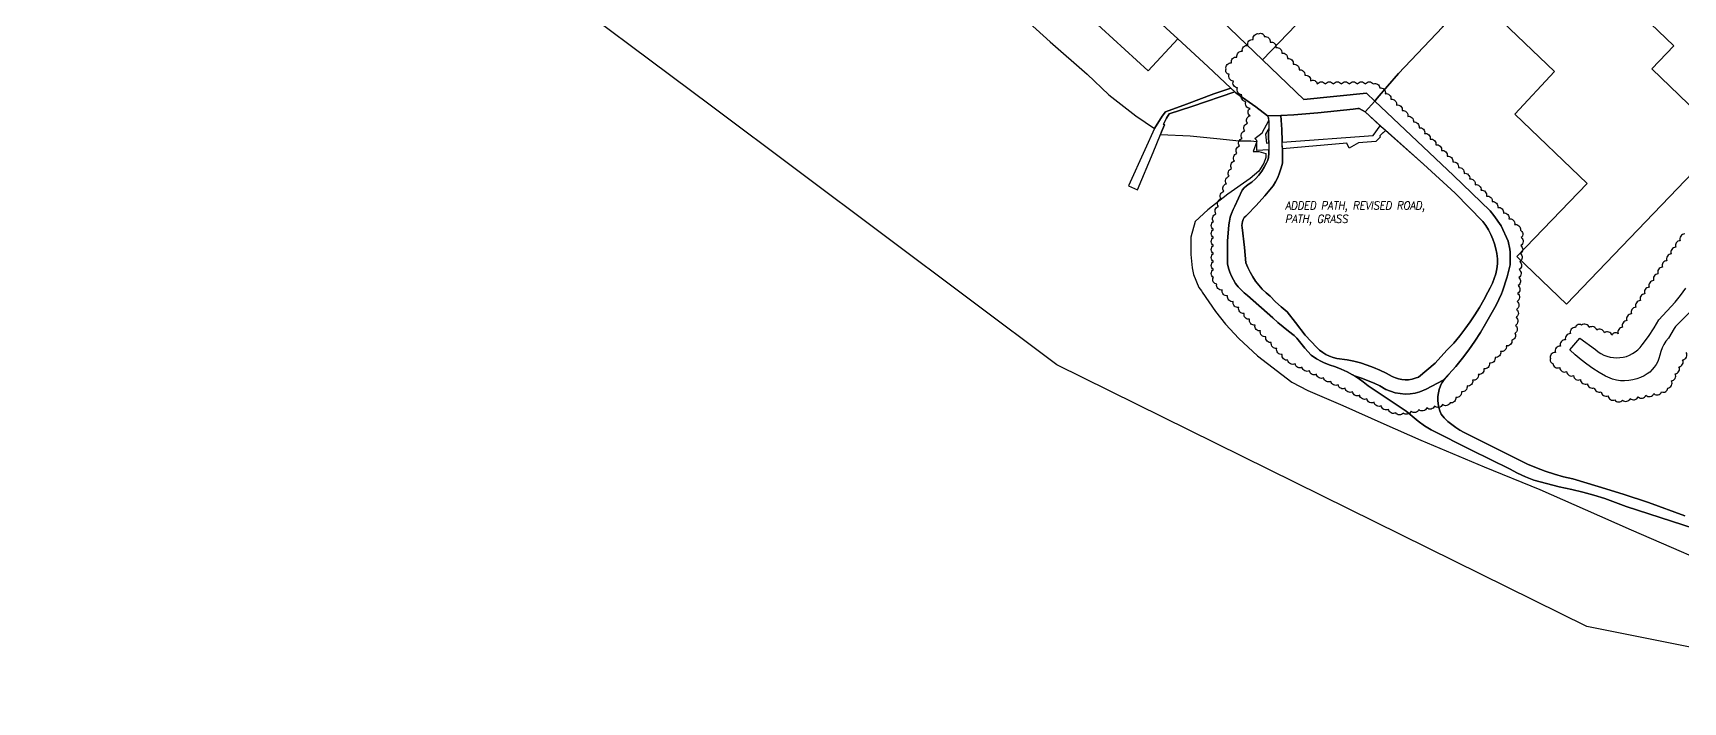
# Model space of a CAD drawing. Header units: inches. Extents: x 1273557 to 1282364, y 239587 to 246310.
# Drawn here: x 1275679 to 1276710, y 239691 to 240110 of the extents above; entities that cross this region are included whole.
import ezdxf

# ---------------------------------------------------------------- set-up
doc = ezdxf.new("R2010")
doc.units = ezdxf.units.IN
doc.header["$MEASUREMENT"] = 0
for name, color, linetype in [('BLDG-UW', 231, 'Continuous'), ('GRASS', 3, 'Continuous'), ('PATH', 253, 'Continuous'), ('PRKG-UW', 6, 'Continuous'), ('REV-2013', 1, 'Continuous'), ('STREET-UW', 50, 'Continuous'), ('Water_Source', 133, 'Continuous')]:
    doc.layers.add(name, color=color, linetype=linetype)
doc.styles.add('Revisions', font='simplex.shx', dxfattribs={"width": 0.9, "oblique": 10, "height": 25})

msp = doc.modelspace()

# ---------------------------------------------------------------- linework, layer by layer
at = {"layer": 'BLDG-UW'}
for points in [[(1276548.1, 240251.7), (1276566.2, 240270.5), (1276527.3, 240307.8), (1276464.3, 240242.1), (1276484.3, 240222.9), (1276401.8, 240136.9), (1276447.7, 240092.8), (1276531.4, 240180.1), (1276578.9, 240134.6), (1276630.2, 240085.4), (1276605.3, 240058.8), (1276650.5, 240015.5), (1276606.7, 239969.8), (1276637.7, 239940.1), (1276736.6, 240043.2), (1276736.6, 240043.2), (1276736.6, 240043.2), (1276690.9, 240087.1), (1276704.7, 240101.5), (1276558.7, 240241.5), (1276553.2, 240246.8)], [(1276376.3, 240085.8), (1276318, 240139.4), (1276336.6, 240159.2), (1276394.7, 240105.8)]]:
    msp.add_lwpolyline(points, close=True, dxfattribs=at)
at = {"layer": 'GRASS'}
for points in [[(1276558.7, 240241.5), (1276704.7, 240101.5), (1276690.9, 240087.1), (1276736.6, 240043.2), (1276637.7, 239940.1), (1276606.7, 239969.8), (1276650.5, 240015.5), (1276605.3, 240058.8), (1276630.2, 240085.4), (1276578.9, 240134.6)], [(1276297.5, 240119.8), (1276315, 240104), (1276338.1, 240083.8), (1276351.7, 240070.9), (1276368.5, 240057.8), (1276380.3, 240049.8), (1276384.9, 240057.5), (1276387, 240060.3), (1276400.2, 240065.1), (1276417.2, 240071.4), (1276427.9, 240075.1), (1276413.6, 240088.5), (1276394.7, 240105.8), (1276376.3, 240085.8), (1276318, 240139.4)], [(1276560.1, 240113.2), (1276532.6, 240084.2), (1276525.8, 240076.3), (1276519.3, 240068.7), (1276517.8, 240066.9), (1276567.1, 240020.4), (1276589.9, 239998.4), (1276592.3, 239995.5), (1276596.9, 239989), (1276601.2, 239979.4), (1276602.2, 239974.4), (1276602.5, 239972.5), (1276602.5, 239964.7), (1276600.6, 239957.1), (1276597.7, 239948.2), (1276597.1, 239946.4), (1276593.7, 239939.5), (1276587.1, 239927.8), (1276583.9, 239922.4), (1276580.3, 239916.9), (1276576.6, 239911.5), (1276572.6, 239906.2), (1276568.4, 239901.1), (1276564.1, 239896.2), (1276561.1, 239893), (1276559.9, 239891.1), (1276558.9, 239889), (1276558.1, 239886.8), (1276557.6, 239884.6), (1276557.3, 239882.4), (1276557.2, 239880.1), (1276557.4, 239877.8), (1276557.8, 239875.5), (1276558.4, 239873.3), (1276559.3, 239871.2), (1276561.3, 239868.9), (1276563.5, 239866.8), (1276565.9, 239864.8), (1276568.4, 239862.9), (1276571, 239861.3), (1276573.7, 239859.8), (1276607.9, 239842.7), (1276613.3, 239840.1), (1276618.8, 239837.8), (1276624.4, 239835.7), (1276630.1, 239833.8), (1276635.8, 239832.2), (1276641.6, 239830.8), (1276657.4, 239826.1), (1276673.1, 239821.2), (1276688.8, 239816.1), (1276711.5, 239807.8)], [(1276731.5, 239795.3), (1276675, 239813.5), (1276668.3, 239816.1), (1276661.6, 239818.5), (1276654.7, 239820.6), (1276647.8, 239822.5), (1276640.9, 239824.2), (1276633, 239825.9), (1276625.1, 239827.9), (1276617.3, 239830), (1276612.1, 239832.1), (1276607, 239834.5), (1276602, 239837.1), (1276578.2, 239848.7), (1276553.1, 239861.4), (1276549, 239864), (1276545, 239866.9), (1276541.1, 239870), (1276537.5, 239873.2), (1276513.8, 239889), (1276510.6, 239891.5), (1276507.4, 239893.8), (1276504, 239895.9), (1276500.5, 239897.8), (1276496.9, 239899.5), (1276493.2, 239900.9), (1276489.4, 239902.2), (1276485.8, 239903.6), (1276484.5, 239904.2), (1276481.5, 239905.8), (1276478.1, 239908.2), (1276474.2, 239912.5), (1276469.1, 239918.7), (1276468.8, 239919.1), (1276467.5, 239920.5), (1276464, 239923.1), (1276460.6, 239925.8), (1276457.3, 239928.6), (1276454.1, 239931.5), (1276438.3, 239945.5), (1276436.2, 239947.1), (1276434.3, 239948.9), (1276432.5, 239950.9), (1276430.9, 239953), (1276429.5, 239955.2), (1276428.3, 239957.6), (1276427.3, 239960.1), (1276426.5, 239962.6), (1276425.9, 239965.2), (1276425.8, 239979.5), (1276426.7, 239989.6), (1276427, 239992), (1276427.5, 239994.4), (1276428.3, 239996.8), (1276429.3, 239999.1), (1276430.5, 240001.2), (1276435, 240011.2), (1276436.3, 240012.7), (1276437.7, 240014.1), (1276439.4, 240015.3), (1276441.1, 240016.3), (1276443.3, 240018.4), (1276445.3, 240020.7), (1276447.2, 240023.1), (1276448.8, 240025.7), (1276450.2, 240028.3), (1276450.9, 240029.6), (1276451.4, 240031.5), (1276451.6, 240034.7), (1276451.7, 240036.4), (1276444.1, 240036), (1276444.1, 240037.1), (1276444.2, 240040.4), (1276444.2, 240041.7), (1276441.9, 240035.5), (1276445.3, 240035.5), (1276449.8, 240034.2), (1276449.7, 240031.8), (1276448.6, 240028.2), (1276445.3, 240023.2), (1276439.9, 240018.5), (1276426.1, 240008.8), (1276413.6, 239998.9), (1276405.6, 239991.6), (1276402.9, 239982), (1276402.8, 239971.1), (1276403.7, 239962.8), (1276404.6, 239958.6), (1276408, 239950.5), (1276409.5, 239948.3), (1276409.9, 239947.6), (1276418.4, 239935.5), (1276424.6, 239927.5), (1276432.8, 239918.5), (1276444.6, 239907.8), (1276466.1, 239891.3), (1276476.1, 239886.1), (1276497.9, 239876.8), (1276523.6, 239865.2), (1276546.6, 239855), (1276586.2, 239838.3), (1276620.9, 239824.2), (1276649.3, 239811.6), (1276678.1, 239799), (1276745.3, 239769.8)], [(1276714.2, 239934.6), (1276705.7, 239926.1), (1276705, 239924.8), (1276701.3, 239918.8), (1276699.8, 239916.9), (1276698.5, 239914.8), (1276697.5, 239912.7), (1276696.6, 239910.4), (1276696, 239908.1), (1276695.4, 239906.1), (1276694.7, 239904.2), (1276693.7, 239902.3), (1276692.5, 239900.6), (1276691.2, 239899.1), (1276689.7, 239897.6), (1276688, 239896.4), (1276686.2, 239895.3), (1276683.9, 239894.2), (1276681.5, 239893.3), (1276679, 239892.7), (1276676.5, 239892.3), (1276673.9, 239892.1), (1276671.3, 239892.2), (1276668.8, 239892.5), (1276666.3, 239893.1), (1276662.1, 239895.1), (1276658.1, 239897.4), (1276654.1, 239899.8), (1276650.3, 239902.5), (1276646.7, 239905.3), (1276643.1, 239908.4), (1276639.8, 239911.5), (1276645.9, 239918.7), (1276655.8, 239911.6), (1276657.4, 239910.3), (1276659.1, 239909.2), (1276661, 239908.2), (1276662.9, 239907.5), (1276664.9, 239907), (1276666.9, 239906.6), (1276669, 239906.5), (1276671, 239906.6), (1276673.1, 239906.9), (1276675.1, 239907.4), (1276677, 239908.2), (1276678.8, 239909.1), (1276680.6, 239910.2), (1276682.2, 239911.5), (1276683.6, 239912.9), (1276684.9, 239914.6), (1276688.8, 239919.9), (1276692.4, 239925.3), (1276695.4, 239930.2), (1276705.6, 239941.2), (1276708.9, 239945.5), (1276712.2, 239950.1)]]:
    msp.add_lwpolyline(points, dxfattribs=at)
for points in [[(1276444.2, 240042.3), (1276442.8, 240043.5), (1276447.4, 240047.2), (1276451.6, 240054.9), (1276451.5, 240056.6), (1276450.9, 240057.7), (1276443.6, 240063.3), (1276431, 240072.2), (1276430.4, 240072.7), (1276403.6, 240063.6), (1276389.4, 240059), (1276387.6, 240056.2), (1276385.8, 240052.5), (1276386.5, 240052.2), (1276384.6, 240047.7), (1276384, 240046.1), (1276402.4, 240045.2), (1276419.1, 240043.5), (1276433.1, 240042.2), (1276440.3, 240042.1), (1276444.2, 240041.7)], [(1276511.8, 240060.2), (1276508, 240062.3), (1276507.3, 240062.4), (1276504.4, 240062), (1276482.2, 240059.7), (1276467.3, 240058.3), (1276459.2, 240058), (1276459.8, 240049.3), (1276460, 240042), (1276460, 240041.3), (1276460, 240041.3), (1276516.8, 240045.5), (1276521.3, 240051.6)], [(1276520.9, 240045.2), (1276521, 240045), (1276521.4, 240044.7), (1276518.5, 240041.8), (1276507.6, 240040.9), (1276501.9, 240037.5), (1276500.4, 240040.6), (1276460.1, 240037.1), (1276460.2, 240034), (1276460.1, 240028.2), (1276459.4, 240025.2), (1276458.4, 240022.2), (1276457.3, 240019.3), (1276455.9, 240016.5), (1276454.3, 240013.9), (1276454.3, 240013.9), (1276449.1, 240007.7), (1276443.7, 240001.7), (1276438.1, 239995.9), (1276438.1, 239995.9), (1276437.2, 239995), (1276436.3, 239994.1), (1276435.7, 239993), (1276435.2, 239991.8), (1276434.9, 239990.5), (1276434.8, 239989.3), (1276435, 239988), (1276435, 239988), (1276436.4, 239975.5), (1276437.3, 239965.9), (1276438.5, 239962.9), (1276439.9, 239960), (1276441.6, 239957.2), (1276443.4, 239954.5), (1276445.4, 239951.9), (1276447.5, 239949.4), (1276449.9, 239947.1), (1276452.4, 239945), (1276455.8, 239941.5), (1276459.4, 239938.3), (1276463.2, 239935.2), (1276468.3, 239928.5), (1276474.3, 239920.7), (1276481.6, 239912.9), (1276483.3, 239911.3), (1276485.3, 239909.8), (1276487.3, 239908.5), (1276489.5, 239907.5), (1276491.8, 239906.6), (1276494.1, 239906), (1276500.5, 239905.2), (1276504.7, 239904.4), (1276508.9, 239903.3), (1276513.1, 239902), (1276517.1, 239900.5), (1276521.1, 239898.8), (1276525, 239896.9), (1276528.8, 239894.8), (1276530.7, 239893.9), (1276532.7, 239893.3), (1276534.8, 239892.9), (1276536.9, 239892.7), (1276539, 239892.8), (1276541.1, 239893.1), (1276543.1, 239893.7), (1276545.2, 239894.5), (1276555.5, 239903.2), (1276562.9, 239911.3), (1276567.2, 239915.6), (1276570.9, 239920.2), (1276574.2, 239924.5), (1276577.4, 239928.9), (1276580.4, 239933.4), (1276583.2, 239938), (1276585.9, 239942.7), (1276588.4, 239947.5), (1276590, 239950.2), (1276591.4, 239953.1), (1276592.5, 239956), (1276593.5, 239959), (1276594.2, 239962.1), (1276594.6, 239965.3), (1276594.5, 239968.4), (1276594.1, 239971.6), (1276593.4, 239974.7), (1276592.6, 239977.7), (1276591.6, 239980.7), (1276590.3, 239983.6), (1276588.8, 239986.4), (1276587.2, 239989.1), (1276585.4, 239991.7), (1276568, 240009.4), (1276548.3, 240027.5), (1276524.6, 240048.6)], [(1276451.6, 240049.8), (1276449.6, 240046.2), (1276450.2, 240040.7), (1276451.7, 240040.8), (1276451.4, 240044.2)]]:
    msp.add_lwpolyline(points, close=True, dxfattribs=at)
at = {"layer": 'PATH'}
for points in [[(1276384, 240046.1), (1276384.6, 240047.7), (1276386.5, 240052.2), (1276385.8, 240052.5), (1276387.6, 240056.2), (1276389.4, 240059), (1276403.6, 240063.6), (1276430.4, 240072.7), (1276427.9, 240075.1), (1276417.2, 240071.4), (1276400.2, 240065.1), (1276387, 240060.3), (1276384.9, 240057.5), (1276380.3, 240049.8), (1276374.2, 240036.6), (1276364, 240013.9), (1276369.5, 240011.4), (1276379.3, 240034.8)], [(1276444.2, 240041.7), (1276444.2, 240042.3), (1276442.8, 240043.5), (1276447.4, 240047.2), (1276451.6, 240054.9), (1276451.7, 240052.1), (1276451.6, 240049.8), (1276449.6, 240046.2), (1276450.2, 240040.7), (1276451.7, 240040.8), (1276451.7, 240040.7), (1276451.7, 240036.6), (1276451.7, 240036.4), (1276444.1, 240036), (1276444.1, 240037.1), (1276444.2, 240040.4)], [(1276524.6, 240048.6), (1276522.3, 240046.5), (1276520.9, 240045.2), (1276521, 240045), (1276521.4, 240044.7), (1276518.5, 240041.8), (1276507.6, 240040.9), (1276501.9, 240037.5), (1276500.4, 240040.6), (1276460.1, 240037.1), (1276460, 240041.3), (1276516.8, 240045.5), (1276521.3, 240051.6), (1276521.9, 240051.1), (1276524.3, 240049)]]:
    msp.add_lwpolyline(points, close=True, dxfattribs=at)
for points in [[(1276714.2, 239934.6), (1276705.7, 239926.1), (1276705, 239924.8), (1276701.3, 239918.8), (1276699.8, 239916.9), (1276698.5, 239914.8), (1276697.5, 239912.7), (1276696.6, 239910.4), (1276696, 239908.1), (1276695.4, 239906.1), (1276694.7, 239904.2), (1276693.7, 239902.3), (1276692.5, 239900.6), (1276691.2, 239899.1), (1276689.7, 239897.6), (1276688, 239896.4), (1276686.2, 239895.3), (1276683.9, 239894.2), (1276681.5, 239893.3), (1276679, 239892.7), (1276676.5, 239892.3), (1276673.9, 239892.1), (1276671.3, 239892.2), (1276668.8, 239892.5), (1276666.3, 239893.1), (1276662.1, 239895.1), (1276658.1, 239897.4), (1276654.1, 239899.8), (1276650.3, 239902.5), (1276646.7, 239905.3), (1276643.1, 239908.4), (1276639.8, 239911.5), (1276645.9, 239918.7), (1276655.8, 239911.6), (1276657.4, 239910.3), (1276659.1, 239909.2), (1276661, 239908.2), (1276662.9, 239907.5), (1276664.9, 239907), (1276666.9, 239906.6), (1276669, 239906.5), (1276671, 239906.6), (1276673.1, 239906.9), (1276675.1, 239907.4), (1276677, 239908.2), (1276678.8, 239909.1), (1276680.6, 239910.2), (1276682.2, 239911.5), (1276683.6, 239912.9), (1276684.9, 239914.6), (1276688.8, 239919.9), (1276692.4, 239925.3), (1276695.4, 239930.2), (1276705.6, 239941.2), (1276708.9, 239945.5), (1276712.2, 239950.1)], [(1276711.5, 239807.8), (1276688.8, 239816.1), (1276673.1, 239821.2), (1276657.4, 239826.1), (1276641.6, 239830.8), (1276635.8, 239832.2), (1276630.1, 239833.8), (1276624.4, 239835.7), (1276618.8, 239837.8), (1276613.3, 239840.1), (1276607.9, 239842.7), (1276573.7, 239859.8), (1276571, 239861.3), (1276568.4, 239862.9), (1276565.9, 239864.8), (1276563.5, 239866.8), (1276561.3, 239868.9), (1276559.3, 239871.2), (1276558.4, 239873.3), (1276557.8, 239875.5), (1276557.4, 239877.8), (1276557.2, 239880.1), (1276557.3, 239882.4), (1276557.6, 239884.6), (1276558.1, 239886.8), (1276558.9, 239889), (1276560.6, 239892.5), (1276549.9, 239886.9), (1276546, 239885.3), (1276543, 239884.5), (1276539.9, 239884), (1276536.8, 239883.8), (1276533.6, 239884.1), (1276530.5, 239884.7), (1276527.6, 239885.6), (1276524.8, 239886.8), (1276520.9, 239889), (1276517.4, 239890.7), (1276513.8, 239892.2), (1276510.2, 239893.6), (1276505.2, 239895.2), (1276507.4, 239893.8), (1276510.6, 239891.5), (1276513.8, 239889), (1276537.5, 239873.2), (1276541.1, 239870), (1276545, 239866.9), (1276549, 239864), (1276553.1, 239861.4), (1276578.2, 239848.7), (1276602, 239837.1), (1276607, 239834.5), (1276612.1, 239832.1), (1276617.3, 239830), (1276625.1, 239827.9), (1276633, 239825.9), (1276640.9, 239824.2), (1276647.8, 239822.5), (1276654.7, 239820.6), (1276661.6, 239818.5), (1276668.3, 239816.1), (1276675, 239813.5), (1276731.5, 239795.3)]]:
    msp.add_lwpolyline(points, dxfattribs=at)
at = {"layer": 'PRKG-UW'}
msp.add_lwpolyline([(1276517.8, 240066.9), (1276517.8, 240066.9), (1276519.3, 240068.7), (1276525.8, 240076.3), (1276532.6, 240084.2), (1276560.1, 240113.2), (1276561.6, 240114.9), (1276578.9, 240134.6), (1276531.4, 240180.1), (1276447.7, 240092.8), (1276473.6, 240068), (1276512.6, 240071.9)], close=True, dxfattribs=at)
at = {"layer": 'REV-2013'}
msp.add_lwpolyline([(1276424.9, 240087.1, -0.520567), (1276428.3, 240090.8, -0.520567), (1276431.7, 240094.5, -0.520567), (1276435.1, 240098.1, -0.520567), (1276438.5, 240101.8, -0.520567), (1276441.9, 240105.5, -0.520567), (1276445.3, 240109.1, -0.520567), (1276448.8, 240107.3, -0.520567), (1276452.4, 240103.8, -0.520567), (1276456.1, 240100.4, -0.520567), (1276459.7, 240096.9, -0.520567), (1276463.3, 240093.5, -0.520567), (1276466.9, 240090, -0.520567), (1276470.5, 240086.5, -0.520567), (1276474.1, 240083.1, -0.520567), (1276477.7, 240079.6, -0.520567), (1276481.9, 240077.7, -0.520567), (1276486.9, 240077.7, -0.520567), (1276491.9, 240077.7, -0.520567), (1276496.9, 240077.7, -0.520567), (1276501.9, 240077.7, -0.520567), (1276506.9, 240077.7, -0.520567), (1276511.9, 240077.7, -0.520567), (1276516.9, 240077.7, -0.520567), (1276520.9, 240075.2, -0.520567), (1276524.4, 240071.6, -0.520567), (1276527.9, 240068.1, -0.520567), (1276531.4, 240064.5, -0.520567), (1276535, 240061, -0.520567), (1276538.5, 240057.4, -0.520567), (1276542, 240053.9, -0.520567), (1276545.5, 240050.3, -0.520567), (1276549, 240046.7, -0.520567), (1276552.5, 240043.2, -0.520567), (1276556, 240039.6, -0.520567), (1276559.6, 240036.1, -0.520567), (1276563.1, 240032.5, -0.520567), (1276566.6, 240029, -0.520567), (1276570.1, 240025.4, -0.520567), (1276573.6, 240021.8, -0.520567), (1276577.1, 240018.3, -0.520567), (1276580.6, 240014.7, -0.520567), (1276584.2, 240011.2, -0.520567), (1276587.7, 240007.6, -0.520567), (1276591.2, 240004.1, -0.520567), (1276594.7, 240000.5, -0.520567), (1276598.2, 239997, -0.520567), (1276601.7, 239993.4, -0.520567), (1276605.2, 239989.8, -0.520567), (1276608.8, 239986.3, -0.520567), (1276609.4, 239981.7, -0.520567), (1276609.1, 239976.7, -0.520567), (1276608.8, 239971.7, -0.520567), (1276608.4, 239966.7, -0.520567), (1276608.1, 239961.7, -0.520567), (1276607.8, 239956.7, -0.520567), (1276607.4, 239951.7, -0.520567), (1276607.1, 239946.7, -0.520567), (1276606.8, 239941.8, -0.520567), (1276606.4, 239936.8, -0.520567), (1276606.1, 239931.8, -0.520567), (1276605.8, 239926.8, -0.520567), (1276605.4, 239921.8, -0.520567), (1276603.5, 239917.5, -0.520567), (1276600, 239914, -0.520567), (1276596.5, 239910.4, -0.520567), (1276593, 239906.8, -0.520567), (1276589.5, 239903.2, -0.520567), (1276586, 239899.7, -0.520567), (1276582.5, 239896.1, -0.520567), (1276579, 239892.5, -0.520567), (1276575.5, 239888.9, -0.520567), (1276572, 239885.3, -0.520567), (1276568.5, 239881.8, -0.520567), (1276564.9, 239878.4, -0.520567), (1276560.1, 239877.3, -0.520567), (1276555.2, 239876.3, -0.520567), (1276550.3, 239875.2, -0.520567), (1276545.4, 239874.1, -0.520567), (1276540.5, 239873.1, -0.520567), (1276535.6, 239872, -0.520567), (1276530.9, 239872.1, -0.520567), (1276526.4, 239874.3, -0.520567), (1276521.9, 239876.5, -0.520567), (1276517.4, 239878.7, -0.520567), (1276512.9, 239880.9, -0.520567), (1276508.4, 239883.1, -0.520567), (1276503.9, 239885.3, -0.520567), (1276499.4, 239887.5, -0.520567), (1276494.9, 239889.7, -0.520567), (1276490.4, 239891.8, -0.520567), (1276485.9, 239894, -0.520567), (1276481.4, 239896.2, -0.520567), (1276477, 239898.4, -0.520567), (1276472.5, 239900.6, -0.520567), (1276468, 239902.8, -0.520567), (1276463.5, 239905, -0.520567), (1276460, 239908.6, -0.520567), (1276456.6, 239912.3, -0.520567), (1276453.2, 239916, -0.520567), (1276449.8, 239919.6, -0.520567), (1276446.4, 239923.3, -0.520567), (1276443, 239926.9, -0.520567), (1276439.6, 239930.6, -0.520567), (1276436.2, 239934.2, -0.520567), (1276432.8, 239937.9, -0.520567), (1276429.4, 239941.6, -0.520567), (1276425.9, 239945.2, -0.520567), (1276422.5, 239948.9, -0.520567), (1276419.1, 239952.5, -0.520567), (1276417, 239956.7, -0.520567), (1276417, 239961.7, -0.520567), (1276417, 239966.7, -0.520567), (1276417, 239971.7, -0.520567), (1276417, 239976.7, -0.520567), (1276417, 239981.7, -0.520567), (1276417, 239986.7, -0.520567), (1276417, 239991.7, -0.520567), (1276418.6, 239996.4, -0.520567), (1276420.2, 240001.1, -0.520567), (1276421.8, 240005.9, -0.520567), (1276423.5, 240010.6, -0.520567), (1276425.1, 240015.3, -0.520567), (1276426.8, 240020, -0.520567), (1276428.4, 240024.8, -0.520567), (1276430.1, 240029.5, -0.520567), (1276431.7, 240034.2, -0.520567), (1276433.3, 240038.9, -0.520567), (1276435, 240043.6, -0.520567), (1276436.6, 240048.4, -0.520567), (1276438.3, 240053.1, -0.520567), (1276439.9, 240057.8, -0.520567), (1276439.9, 240062.4, -0.520567), (1276437.3, 240066.6, -0.520567), (1276434.7, 240070.9, -0.520567), (1276432.1, 240075.2, -0.520567), (1276429.5, 240079.5, -0.520567), (1276426.9, 240083.7, -0.520567)], format="xyb", close=True, dxfattribs=at)
msp.add_lwpolyline([(1276711.5, 239983.9, 0.520567), (1276708.7, 239979.7, 0.520567), (1276705.9, 239975.6, 0.520567), (1276703.1, 239971.4, 0.520567), (1276700.4, 239967.2, 0.520567), (1276697.6, 239963.1, 0.520567), (1276694.8, 239958.9, 0.520567), (1276692.1, 239954.8, 0.520567), (1276689.3, 239950.6, 0.520567), (1276686.5, 239946.4, 0.520567), (1276683.8, 239942.3, 0.520567), (1276681, 239938.1, 0.520567), (1276678.2, 239933.9, 0.520567), (1276675.4, 239929.8, 0.520567), (1276672.7, 239925.6, 0.520567), (1276669.9, 239921.5, 0.520567), (1276666, 239920.6, 0.520567), (1276661.3, 239922.2, 0.520567), (1276656.6, 239923.8, 0.520567), (1276651.8, 239925.4, 0.520567), (1276647.1, 239927, 0.520567), (1276643.2, 239925.5, 0.520567), (1276640.1, 239921.6, 0.520567), (1276637, 239917.7, 0.520567), (1276633.8, 239913.8, 0.520567), (1276630.7, 239909.9, 0.520567), (1276627.6, 239906, 0.520567), (1276629.1, 239903, 0.520567), (1276633.4, 239900.4, 0.520567), (1276637.7, 239897.9, 0.520567), (1276642, 239895.4, 0.520567), (1276646.3, 239892.9, 0.520567), (1276650.7, 239890.3, 0.520567), (1276655, 239887.8, 0.520567), (1276659.3, 239885.3, 0.520567), (1276663.6, 239882.8, 0.520567), (1276667.9, 239880.2, 0.520567), (1276672.6, 239880.1, 0.520567), (1276677.5, 239881.1, 0.520567), (1276682.4, 239882.1, 0.520567), (1276687.3, 239883.1, 0.520567), (1276692.2, 239884.1, 0.520567), (1276697.1, 239885.2, 0.520567), (1276700.9, 239887.6, 0.520567), (1276703.2, 239892.1, 0.520567), (1276705.6, 239896.5, 0.520567), (1276707.9, 239900.9, 0.520567), (1276710.2, 239905.3, 0.520567), (1276712.5, 239909.8, 0.520567)], format="xyb", dxfattribs=at)
at = {"layer": 'STREET-UW'}
msp.add_lwpolyline([(1276336.6, 240159.2), (1276394.7, 240105.8), (1276413.6, 240088.5), (1276427.9, 240075.1), (1276431, 240072.2), (1276443.6, 240063.3), (1276450.9, 240057.7), (1276459.2, 240058), (1276467.3, 240058.3), (1276482.2, 240059.7), (1276504.4, 240062), (1276507.3, 240062.4), (1276508, 240062.3), (1276511.8, 240060.2), (1276517.8, 240066.9), (1276512.6, 240071.9), (1276473.6, 240068), (1276447.7, 240092.8), (1276401.8, 240136.9)], dxfattribs=at)
msp.add_lwpolyline([(1276460, 240042), (1276459.8, 240049.3), (1276459.2, 240058), (1276450.9, 240057.7), (1276451.5, 240056.6), (1276451.7, 240052.1), (1276451.4, 240044.2), (1276451.7, 240040.7), (1276451.7, 240036.6), (1276451.6, 240034.7), (1276451.4, 240031.5), (1276450.9, 240029.6), (1276450.2, 240028.3), (1276448.8, 240025.7), (1276447.2, 240023.1), (1276445.3, 240020.7), (1276443.3, 240018.4), (1276441.1, 240016.3), (1276439.4, 240015.3), (1276437.7, 240014.1), (1276436.3, 240012.7), (1276435, 240011.2), (1276430.5, 240001.2), (1276429.3, 239999.1), (1276428.3, 239996.8), (1276427.5, 239994.4), (1276427, 239992), (1276426.7, 239989.6), (1276425.8, 239979.5), (1276425.9, 239965.2), (1276426.5, 239962.6), (1276427.3, 239960.1), (1276428.3, 239957.6), (1276429.5, 239955.2), (1276430.9, 239953), (1276432.5, 239950.9), (1276434.3, 239948.9), (1276436.2, 239947.1), (1276438.3, 239945.5), (1276454.1, 239931.5), (1276457.3, 239928.6), (1276460.6, 239925.8), (1276464, 239923.1), (1276467.5, 239920.5), (1276468.8, 239919.1), (1276469.1, 239918.7), (1276474.2, 239912.5), (1276478.1, 239908.2), (1276481.5, 239905.8), (1276484.5, 239904.2), (1276485.8, 239903.6), (1276489.4, 239902.2), (1276493.2, 239900.9), (1276496.9, 239899.5), (1276500.5, 239897.8), (1276504, 239895.9), (1276505.2, 239895.2), (1276510.2, 239893.6), (1276513.8, 239892.2), (1276517.4, 239890.7), (1276520.9, 239889), (1276524.8, 239886.8), (1276527.6, 239885.6), (1276530.5, 239884.7), (1276533.6, 239884.1), (1276536.8, 239883.8), (1276539.9, 239884), (1276543, 239884.5), (1276546, 239885.3), (1276549.9, 239886.9), (1276560.6, 239892.5), (1276564.1, 239896.2), (1276568.4, 239901.1), (1276572.6, 239906.2), (1276576.6, 239911.5), (1276580.3, 239916.9), (1276583.9, 239922.4), (1276587.1, 239927.8), (1276593.7, 239939.5), (1276597.1, 239946.4), (1276597.7, 239948.2), (1276600.6, 239957.1), (1276602.5, 239964.7), (1276602.5, 239972.5), (1276602.2, 239974.4), (1276601.2, 239979.4), (1276596.9, 239989), (1276592.3, 239995.5), (1276589.9, 239998.4), (1276567.1, 240020.4), (1276517.8, 240066.9), (1276511.8, 240060.2), (1276521.9, 240051.1), (1276524.3, 240049), (1276548.3, 240027.5), (1276568, 240009.4), (1276585.4, 239991.7), (1276587.2, 239989.1), (1276588.8, 239986.4), (1276590.3, 239983.6), (1276591.6, 239980.7), (1276592.6, 239977.7), (1276593.4, 239974.7), (1276594.1, 239971.6), (1276594.5, 239968.4), (1276594.6, 239965.3), (1276594.2, 239962.1), (1276593.5, 239959), (1276592.5, 239956), (1276591.4, 239953.1), (1276590, 239950.2), (1276588.4, 239947.5), (1276585.9, 239942.7), (1276583.2, 239938), (1276580.4, 239933.4), (1276577.4, 239928.9), (1276574.2, 239924.5), (1276570.9, 239920.2), (1276567.2, 239915.6), (1276562.9, 239911.3), (1276555.5, 239903.2), (1276545.2, 239894.5), (1276543.1, 239893.7), (1276541.1, 239893.1), (1276539, 239892.8), (1276536.9, 239892.7), (1276534.8, 239892.9), (1276532.7, 239893.3), (1276530.7, 239893.9), (1276528.8, 239894.8), (1276525, 239896.9), (1276521.1, 239898.8), (1276517.1, 239900.5), (1276513.1, 239902), (1276508.9, 239903.3), (1276504.7, 239904.4), (1276500.5, 239905.2), (1276494.1, 239906), (1276491.8, 239906.6), (1276489.5, 239907.5), (1276487.3, 239908.5), (1276485.3, 239909.8), (1276483.3, 239911.3), (1276481.6, 239912.9), (1276474.3, 239920.7), (1276468.3, 239928.5), (1276463.2, 239935.2), (1276459.4, 239938.3), (1276455.8, 239941.5), (1276452.4, 239945), (1276449.9, 239947.1), (1276447.5, 239949.4), (1276445.4, 239951.9), (1276443.4, 239954.5), (1276441.6, 239957.2), (1276439.9, 239960), (1276438.5, 239962.9), (1276437.3, 239965.9), (1276436.4, 239975.5), (1276435, 239988), (1276435, 239988), (1276434.8, 239989.3), (1276434.9, 239990.5), (1276435.2, 239991.8), (1276435.7, 239993), (1276436.3, 239994.1), (1276437.2, 239995), (1276438.1, 239995.9), (1276438.1, 239995.9), (1276443.7, 240001.7), (1276449.1, 240007.7), (1276454.3, 240013.9), (1276454.3, 240013.9), (1276455.9, 240016.5), (1276457.3, 240019.3), (1276458.4, 240022.2), (1276459.4, 240025.2), (1276460.1, 240028.2), (1276460.2, 240034)], close=True, dxfattribs=at)
at = {"layer": 'Water_Source'}
for points in [[(1276885.5, 239691.4), (1276650.4, 239738.6), (1276319.1, 239902.2), (1276103.4, 240063.7), (1275989.4, 240149.1), (1274685.6, 241366.3)], [(1276297.5, 240119.8), (1276315, 240104), (1276338.1, 240083.8), (1276351.7, 240070.9), (1276368.5, 240057.8), (1276380.3, 240049.8), (1276374.2, 240036.6), (1276364, 240013.9), (1276369.5, 240011.4), (1276379.3, 240034.8), (1276384, 240046.1), (1276402.4, 240045.2), (1276419.1, 240043.5), (1276433.1, 240042.2), (1276440.3, 240042.1), (1276444.2, 240041.7), (1276441.9, 240035.5), (1276445.3, 240035.5), (1276449.8, 240034.2), (1276449.7, 240031.8), (1276448.6, 240028.2), (1276445.3, 240023.2), (1276439.9, 240018.5), (1276426.1, 240008.8), (1276413.6, 239998.9), (1276405.6, 239991.6), (1276402.9, 239982), (1276402.8, 239971.1), (1276403.7, 239962.8), (1276404.6, 239958.6), (1276408, 239950.5), (1276409.5, 239948.3), (1276409.9, 239947.6), (1276418.4, 239935.5), (1276424.6, 239927.5), (1276432.8, 239918.5), (1276444.6, 239907.8), (1276466.1, 239891.3), (1276476.1, 239886.1), (1276497.9, 239876.8), (1276523.6, 239865.2), (1276546.6, 239855), (1276586.2, 239838.3), (1276620.9, 239824.2), (1276649.3, 239811.6), (1276678.1, 239799), (1276745.3, 239769.8)]]:
    msp.add_lwpolyline(points, dxfattribs=at)

# ---------------------------------------------------------------- texts
at = {"layer": 'REV-2013', "insert": (1276461.8, 240004.2), "char_height": 5, "attachment_point": 1, "style": 'Revisions'}
msp.add_mtext('ADDED PATH, REVISED ROAD,\\PPATH, GRASS', dxfattribs=at)

doc.saveas('drawing.dxf')
